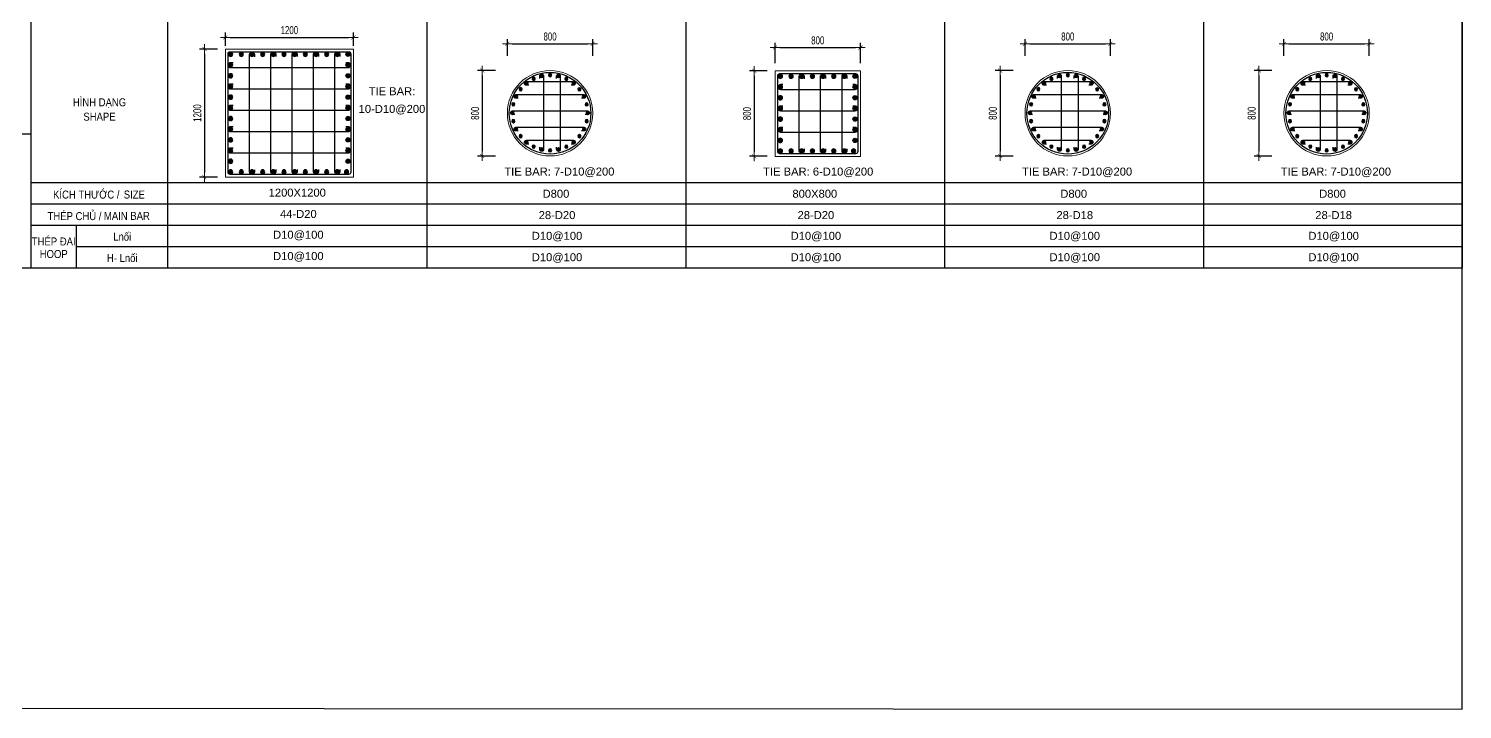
# Model space of a CAD drawing. Header units: millimetres. Extents: x 49323 to 538172, y -39336 to 181761.
# Drawn here: x 481021 to 494457, y 68456 to 74833 of the extents above; entities that cross this region are included whole.
import ezdxf
from ezdxf.enums import TextEntityAlignment as Align

# ---------------------------------------------------------------- set-up
doc = ezdxf.new("R2010")
doc.units = ezdxf.units.MM
doc.linetypes.add('CENTER2', pattern=[1.125, 0.75, -0.125, 0.125, -0.125])
doc.layers.get('Defpoints').update_dxf_attribs({"color": 151, "lineweight": 9})
for name, color, linetype in [('2', 2, 'Continuous'), ('A-ANNO-LEAD', 4, 'Continuous'), ('CEN', 1, 'CENTER2'), ('STL', 3, 'Continuous'), ('TIT1', 3, 'Continuous')]:
    doc.layers.add(name, color=color, linetype=linetype)
for name, color, linetype, lineweight in [('NDC_S_CONTINUOUS', 3, 'Continuous', 20), ('NDC_S_DIM', 1, 'Continuous', 15), ('NDC_S_VN TEXT', 7, 'Continuous', 20)]:
    doc.layers.add(name, color=color, linetype=linetype, lineweight=lineweight)
doc.styles.add('NDC_ARIAL', font='arial.ttf', dxfattribs={"width": 0.85})
doc.styles.add('NDC_DIM', font='', dxfattribs={"width": 0.75})
doc.styles.get('NDC_DIM').set_extended_font_data('Dotum')
doc.dimstyles.new('NDC_dim_30', dxfattribs={"dimscale": 30, "dimtxt": 2.5, "dimasz": 1.5, "dimexe": 1.5, "dimexo": 2.5, "dimgap": 1, "dimtad": 1, "dimdec": 0, "dimzin": 0, "dimdsep": 46, "dimtxsty": 'NDC_DIM', "dimblk": 'DIMMARK', "dimcen": 0.09, "dimdle": 1.2, "dimclrd": 1, "dimclre": 1, "dimclrt": 3, "dimadec": 0, "dimazin": 0, "dimtfac": 1, "dimtdec": 0, "dimtix": 1, "dimtofl": 0, "dimtmove": 0, "dimatfit": 3, "dimfxl": 8, "dimfxlon": 1, "dimtolj": 1, "dimtzin": 0, "dimarcsym": 0})

# ---------------------------------------------------------------- blocks, each defined once
blk = doc.blocks.new('8')
at = {"layer": '2'}
blk.add_hatch(color=256, dxfattribs=at).paths.add_polyline_path([(20, 0, 0.386127), (2, 20), (-2, 20, 0.386127), (-20, 0, 1)])
blk.add_circle((0, 0), 20, dxfattribs=at)
blk = doc.blocks.new('5')
at = {"layer": 'CEN', "rotation": 180}
blk.add_blockref('8', (0, 0), dxfattribs=at)
blk = doc.blocks.new('DIMMARK')
at = {"layer": 'NDC_S_DIM', "color": 1}
blk.add_line((-1.5, 0), (1, 0), dxfattribs=at)
at = {"layer": 'NDC_S_DIM', "color": 2, "const_width": 0.1}
blk.add_lwpolyline([(-0.42, -0.42), (0.42, 0.42)], dxfattribs=at)
blk = doc.blocks.new('*D932')
at = {"layer": 'Defpoints', "color": 0, "ltscale": 40, "transparency": 16777216}
for p in [(488816, 74656), (488016, 74434), (488816, 74434)]:
    blk.add_point(p, dxfattribs=at)
at = {"layer": 'NDC_S_DIM', "color": 1, "lineweight": -2, "ltscale": 40, "transparency": 16777216}
for p, q in [((488016, 74509), (488016, 74701)), ((488061, 74656), (488771, 74656)), ((488816, 74509), (488816, 74701))]:
    blk.add_line(p, q, dxfattribs=at)
at = {"layer": 'NDC_S_DIM', "color": 1, "lineweight": -2, "ltscale": 40, "transparency": 16777216, "xscale": 45, "yscale": 45, "zscale": 45, "rotation": 180}
blk.add_blockref('DIMMARK', (488016, 74656), dxfattribs=at)
at = {"layer": 'NDC_S_DIM', "color": 1, "lineweight": -2, "ltscale": 40, "transparency": 16777216, "xscale": 45, "yscale": 45, "zscale": 45}
blk.add_blockref('DIMMARK', (488816, 74656), dxfattribs=at)
at = {"layer": 'NDC_S_DIM', "color": 3, "ltscale": 40, "transparency": 16777216, "insert": (488416, 74723), "char_height": 75, "attachment_point": 5, "style": 'NDC_DIM'}
blk.add_mtext('\\A1;800', dxfattribs=at)
blk = doc.blocks.new('*D933')
at = {"layer": 'Defpoints', "color": 0, "ltscale": 40, "transparency": 16777216}
for p in [(488016, 74437), (487821, 73637), (488016, 73637)]:
    blk.add_point(p, dxfattribs=at)
at = {"layer": 'NDC_S_DIM', "color": 1, "lineweight": -2, "ltscale": 40, "transparency": 16777216}
for p, q in [((487941, 74437), (487776, 74437)), ((487821, 74392), (487821, 73682)), ((487941, 73637), (487776, 73637))]:
    blk.add_line(p, q, dxfattribs=at)
at = {"layer": 'NDC_S_DIM', "color": 1, "lineweight": -2, "ltscale": 40, "transparency": 16777216, "xscale": 45, "yscale": 45, "zscale": 45}
for p, rotation in [((487821, 74437), 90), ((487821, 73637), 270)]:
    blk.add_blockref('DIMMARK', p, dxfattribs=dict(at, rotation=rotation))
at = {"layer": 'NDC_S_DIM', "color": 3, "ltscale": 40, "transparency": 16777216, "insert": (487753, 74037), "char_height": 75, "attachment_point": 5, "rotation": 90, "style": 'NDC_DIM'}
blk.add_mtext('\\A1;800', dxfattribs=at)
blk = doc.blocks.new('*D944')
at = {"layer": 'Defpoints', "color": 0, "ltscale": 40, "transparency": 16777216}
for p in [(484064, 74751), (482864, 74596), (484064, 74596)]:
    blk.add_point(p, dxfattribs=at)
at = {"layer": 'NDC_S_DIM', "color": 1, "lineweight": -2, "ltscale": 40, "transparency": 16777216}
for p, q in [((482864, 74671), (482864, 74796)), ((482909, 74751), (484019, 74751)), ((484064, 74671), (484064, 74796))]:
    blk.add_line(p, q, dxfattribs=at)
at = {"layer": 'NDC_S_DIM', "color": 1, "lineweight": -2, "ltscale": 40, "transparency": 16777216, "xscale": 45, "yscale": 45, "zscale": 45, "rotation": 180}
blk.add_blockref('DIMMARK', (482864, 74751), dxfattribs=at)
at = {"layer": 'NDC_S_DIM', "color": 1, "lineweight": -2, "ltscale": 40, "transparency": 16777216, "xscale": 45, "yscale": 45, "zscale": 45}
blk.add_blockref('DIMMARK', (484064, 74751), dxfattribs=at)
at = {"layer": 'NDC_S_DIM', "color": 3, "ltscale": 40, "transparency": 16777216, "insert": (483464, 74819), "char_height": 75, "attachment_point": 5, "style": 'NDC_DIM'}
blk.add_mtext('\\A1;1200', dxfattribs=at)
blk = doc.blocks.new('*D945')
at = {"layer": 'Defpoints', "color": 0, "ltscale": 40, "transparency": 16777216}
for p in [(482864, 74642), (482668, 73442), (482864, 73442)]:
    blk.add_point(p, dxfattribs=at)
at = {"layer": 'NDC_S_DIM', "color": 1, "lineweight": -2, "ltscale": 40, "transparency": 16777216}
for p, q in [((482789, 74642), (482623, 74642)), ((482668, 74597), (482668, 73487)), ((482789, 73442), (482623, 73442))]:
    blk.add_line(p, q, dxfattribs=at)
at = {"layer": 'NDC_S_DIM', "color": 1, "lineweight": -2, "ltscale": 40, "transparency": 16777216, "xscale": 45, "yscale": 45, "zscale": 45}
for p, rotation in [((482668, 74642), 90), ((482668, 73442), 270)]:
    blk.add_blockref('DIMMARK', p, dxfattribs=dict(at, rotation=rotation))
at = {"layer": 'NDC_S_DIM', "color": 3, "ltscale": 40, "transparency": 16777216, "insert": (482601, 74042), "char_height": 75, "attachment_point": 5, "rotation": 90, "style": 'NDC_DIM'}
blk.add_mtext('\\A1;1200', dxfattribs=at)
blk = doc.blocks.new('*D952')
at = {"layer": 'Defpoints', "color": 0, "ltscale": 40, "transparency": 16777216}
for p in [(486307, 74691), (485507, 74503), (486307, 74503)]:
    blk.add_point(p, dxfattribs=at)
at = {"layer": 'NDC_S_DIM', "color": 1, "lineweight": -2, "ltscale": 40, "transparency": 16777216}
for p, q in [((485507, 74578), (485507, 74736)), ((486307, 74578), (486307, 74736)), ((485552, 74691), (486262, 74691))]:
    blk.add_line(p, q, dxfattribs=at)
at = {"layer": 'NDC_S_DIM', "color": 1, "lineweight": -2, "ltscale": 40, "transparency": 16777216, "xscale": 45, "yscale": 45, "zscale": 45, "rotation": 180}
blk.add_blockref('DIMMARK', (485507, 74691), dxfattribs=at)
at = {"layer": 'NDC_S_DIM', "color": 1, "lineweight": -2, "ltscale": 40, "transparency": 16777216, "xscale": 45, "yscale": 45, "zscale": 45}
blk.add_blockref('DIMMARK', (486307, 74691), dxfattribs=at)
at = {"layer": 'NDC_S_DIM', "color": 3, "ltscale": 40, "transparency": 16777216, "insert": (485907, 74759), "char_height": 75, "attachment_point": 5, "style": 'NDC_DIM'}
blk.add_mtext('\\A1;800', dxfattribs=at)
blk = doc.blocks.new('*D953')
at = {"layer": 'Defpoints', "color": 0, "ltscale": 40, "transparency": 16777216}
for p in [(485470, 74440), (485272, 73640), (485470, 73640)]:
    blk.add_point(p, dxfattribs=at)
at = {"layer": 'NDC_S_DIM', "color": 1, "lineweight": -2, "ltscale": 40, "transparency": 16777216}
for p, q in [((485395, 74440), (485227, 74440)), ((485272, 74395), (485272, 73685)), ((485395, 73640), (485227, 73640))]:
    blk.add_line(p, q, dxfattribs=at)
at = {"layer": 'NDC_S_DIM', "color": 1, "lineweight": -2, "ltscale": 40, "transparency": 16777216, "xscale": 45, "yscale": 45, "zscale": 45}
for p, rotation in [((485272, 74440), 90), ((485272, 73640), 270)]:
    blk.add_blockref('DIMMARK', p, dxfattribs=dict(at, rotation=rotation))
at = {"layer": 'NDC_S_DIM', "color": 3, "ltscale": 40, "transparency": 16777216, "insert": (485205, 74040), "char_height": 75, "attachment_point": 5, "rotation": 90, "style": 'NDC_DIM'}
blk.add_mtext('\\A1;800', dxfattribs=at)
blk = doc.blocks.new('*U695')
at = {"layer": 'STL', "xscale": -0.75, "yscale": 0.75, "zscale": 0.75, "rotation": 292.5000000000001}
blk.add_blockref('5', (0, 0), dxfattribs=at)
blk = doc.blocks.new('*U694')
at = {"layer": 'NDC_S_DIM', "color": 0, "linetype": 'ByBlock', "lineweight": -2, "transparency": 16777216}
for p, rotation in [((-25669, 37900), 308.571428571427), ((-25602, 37941), 295.7142857142843), ((-25527, 37966), 282.8571428571415), ((-25448, 37974), 269.9999999999987), ((-25370, 37964), 257.1428571428559), ((-25296, 37937), 244.2857142857131), ((-25230, 37894), 231.4285714285703), ((-25769, 37779), 334.2857142857127), ((-25726, 37845), 321.4285714285699), ((-25175, 37837), 218.5714285714274), ((-25134, 37770), 205.7142857142847), ((-25796, 37705), 347.1428571428555), ((-25109, 37695), 192.8571428571419), ((-25101, 37616), 180), ((-25798, 37548), 12.8571428571428), ((-25773, 37473), 25.71428571428561), ((-25138, 37464), 154.2857142857135), ((-25111, 37538), 167.1428571428563), ((-25732, 37405), 38.57142857142841), ((-25677, 37349), 51.42857142857117), ((-25238, 37343), 128.5714285714279), ((-25181, 37398), 141.4285714285707), ((-25611, 37306), 64.28571428571395), ((-25537, 37279), 77.14285714285676), ((-25458, 37269), 89.99999999999955), ((-25380, 37276), 102.8571428571423), ((-25305, 37301), 115.7142857142852)]:
    blk.add_blockref('*U695', p, dxfattribs=dict(at, rotation=rotation))
blk.add_blockref('*U695', (-25806, 37626), dxfattribs=at)
blk = doc.blocks.new('*D960')
at = {"layer": 'Defpoints', "color": 0, "ltscale": 40, "transparency": 16777216}
for p in [(491159, 74691), (490359, 74503), (491159, 74503)]:
    blk.add_point(p, dxfattribs=at)
at = {"layer": 'NDC_S_DIM', "color": 1, "lineweight": -2, "ltscale": 40, "transparency": 16777216}
for p, q in [((490359, 74578), (490359, 74736)), ((491159, 74578), (491159, 74736)), ((490404, 74691), (491114, 74691))]:
    blk.add_line(p, q, dxfattribs=at)
at = {"layer": 'NDC_S_DIM', "color": 1, "lineweight": -2, "ltscale": 40, "transparency": 16777216, "xscale": 45, "yscale": 45, "zscale": 45, "rotation": 180}
blk.add_blockref('DIMMARK', (490359, 74691), dxfattribs=at)
at = {"layer": 'NDC_S_DIM', "color": 1, "lineweight": -2, "ltscale": 40, "transparency": 16777216, "xscale": 45, "yscale": 45, "zscale": 45}
blk.add_blockref('DIMMARK', (491159, 74691), dxfattribs=at)
at = {"layer": 'NDC_S_DIM', "color": 3, "ltscale": 40, "transparency": 16777216, "insert": (490759, 74759), "char_height": 75, "attachment_point": 5, "style": 'NDC_DIM'}
blk.add_mtext('\\A1;800', dxfattribs=at)
blk = doc.blocks.new('*D961')
at = {"layer": 'Defpoints', "color": 0, "ltscale": 40, "transparency": 16777216}
for p in [(490322, 74440), (490125, 73640), (490322, 73640)]:
    blk.add_point(p, dxfattribs=at)
at = {"layer": 'NDC_S_DIM', "color": 1, "lineweight": -2, "ltscale": 40, "transparency": 16777216}
for p, q in [((490247, 74440), (490080, 74440)), ((490125, 74395), (490125, 73685)), ((490247, 73640), (490080, 73640))]:
    blk.add_line(p, q, dxfattribs=at)
at = {"layer": 'NDC_S_DIM', "color": 1, "lineweight": -2, "ltscale": 40, "transparency": 16777216, "xscale": 45, "yscale": 45, "zscale": 45}
for p, rotation in [((490125, 74440), 90), ((490125, 73640), 270)]:
    blk.add_blockref('DIMMARK', p, dxfattribs=dict(at, rotation=rotation))
at = {"layer": 'NDC_S_DIM', "color": 3, "ltscale": 40, "transparency": 16777216, "insert": (490057, 74040), "char_height": 75, "attachment_point": 5, "rotation": 90, "style": 'NDC_DIM'}
blk.add_mtext('\\A1;800', dxfattribs=at)
blk = doc.blocks.new('*U691')
at = {"layer": 'STL', "xscale": -0.75, "yscale": 0.75, "zscale": 0.75, "rotation": 292.5000000000001}
blk.add_blockref('5', (0, 0), dxfattribs=at)
blk = doc.blocks.new('*U690')
at = {"layer": 'NDC_S_DIM', "color": 0, "linetype": 'ByBlock', "lineweight": -2, "transparency": 16777216}
for p, rotation in [((-25669, 37900), 308.571428571427), ((-25602, 37941), 295.7142857142843), ((-25527, 37966), 282.8571428571415), ((-25448, 37974), 269.9999999999987), ((-25370, 37964), 257.1428571428559), ((-25296, 37937), 244.2857142857131), ((-25230, 37894), 231.4285714285703), ((-25769, 37779), 334.2857142857127), ((-25726, 37845), 321.4285714285699), ((-25175, 37837), 218.5714285714274), ((-25134, 37770), 205.7142857142847), ((-25796, 37705), 347.1428571428555), ((-25109, 37695), 192.8571428571419), ((-25101, 37616), 180), ((-25798, 37548), 12.8571428571428), ((-25773, 37473), 25.71428571428561), ((-25138, 37464), 154.2857142857135), ((-25111, 37538), 167.1428571428563), ((-25732, 37405), 38.57142857142841), ((-25677, 37349), 51.42857142857117), ((-25238, 37343), 128.5714285714279), ((-25181, 37398), 141.4285714285707), ((-25611, 37306), 64.28571428571395), ((-25537, 37279), 77.14285714285676), ((-25458, 37269), 89.99999999999955), ((-25380, 37276), 102.8571428571423), ((-25305, 37301), 115.7142857142852)]:
    blk.add_blockref('*U691', p, dxfattribs=dict(at, rotation=rotation))
blk.add_blockref('*U691', (-25806, 37626), dxfattribs=at)
blk = doc.blocks.new('*D968')
at = {"layer": 'Defpoints', "color": 0, "ltscale": 40, "transparency": 16777216}
for p in [(493585, 74691), (492785, 74503), (493585, 74503)]:
    blk.add_point(p, dxfattribs=at)
at = {"layer": 'NDC_S_DIM', "color": 1, "lineweight": -2, "ltscale": 40, "transparency": 16777216}
for p, q in [((492785, 74578), (492785, 74736)), ((493585, 74578), (493585, 74736)), ((492830, 74691), (493540, 74691))]:
    blk.add_line(p, q, dxfattribs=at)
at = {"layer": 'NDC_S_DIM', "color": 1, "lineweight": -2, "ltscale": 40, "transparency": 16777216, "xscale": 45, "yscale": 45, "zscale": 45, "rotation": 180}
blk.add_blockref('DIMMARK', (492785, 74691), dxfattribs=at)
at = {"layer": 'NDC_S_DIM', "color": 1, "lineweight": -2, "ltscale": 40, "transparency": 16777216, "xscale": 45, "yscale": 45, "zscale": 45}
blk.add_blockref('DIMMARK', (493585, 74691), dxfattribs=at)
at = {"layer": 'NDC_S_DIM', "color": 3, "ltscale": 40, "transparency": 16777216, "insert": (493185, 74759), "char_height": 75, "attachment_point": 5, "style": 'NDC_DIM'}
blk.add_mtext('\\A1;800', dxfattribs=at)
blk = doc.blocks.new('*D969')
at = {"layer": 'Defpoints', "color": 0, "ltscale": 40, "transparency": 16777216}
for p in [(492748, 74440), (492551, 73640), (492748, 73640)]:
    blk.add_point(p, dxfattribs=at)
at = {"layer": 'NDC_S_DIM', "color": 1, "lineweight": -2, "ltscale": 40, "transparency": 16777216}
for p, q in [((492673, 74440), (492506, 74440)), ((492551, 74395), (492551, 73685)), ((492673, 73640), (492506, 73640))]:
    blk.add_line(p, q, dxfattribs=at)
at = {"layer": 'NDC_S_DIM', "color": 1, "lineweight": -2, "ltscale": 40, "transparency": 16777216, "xscale": 45, "yscale": 45, "zscale": 45}
for p, rotation in [((492551, 74440), 90), ((492551, 73640), 270)]:
    blk.add_blockref('DIMMARK', p, dxfattribs=dict(at, rotation=rotation))
at = {"layer": 'NDC_S_DIM', "color": 3, "ltscale": 40, "transparency": 16777216, "insert": (492483, 74040), "char_height": 75, "attachment_point": 5, "rotation": 90, "style": 'NDC_DIM'}
blk.add_mtext('\\A1;800', dxfattribs=at)
blk = doc.blocks.new('*U683')
at = {"layer": 'STL', "xscale": -0.75, "yscale": 0.75, "zscale": 0.75, "rotation": 292.5000000000001}
blk.add_blockref('5', (0, 0), dxfattribs=at)
blk = doc.blocks.new('*U682')
at = {"layer": 'NDC_S_DIM', "color": 0, "linetype": 'ByBlock', "lineweight": -2, "transparency": 16777216}
for p, rotation in [((-25669, 37900), 308.571428571427), ((-25602, 37941), 295.7142857142843), ((-25527, 37966), 282.8571428571415), ((-25448, 37974), 269.9999999999987), ((-25370, 37964), 257.1428571428559), ((-25296, 37937), 244.2857142857131), ((-25230, 37894), 231.4285714285703), ((-25769, 37779), 334.2857142857127), ((-25726, 37845), 321.4285714285699), ((-25175, 37837), 218.5714285714274), ((-25134, 37770), 205.7142857142847), ((-25796, 37705), 347.1428571428555), ((-25109, 37695), 192.8571428571419), ((-25101, 37616), 180), ((-25798, 37548), 12.8571428571428), ((-25773, 37473), 25.71428571428561), ((-25138, 37464), 154.2857142857135), ((-25111, 37538), 167.1428571428563), ((-25732, 37405), 38.57142857142841), ((-25677, 37349), 51.42857142857117), ((-25238, 37343), 128.5714285714279), ((-25181, 37398), 141.4285714285707), ((-25611, 37306), 64.28571428571395), ((-25537, 37279), 77.14285714285676), ((-25458, 37269), 89.99999999999955), ((-25380, 37276), 102.8571428571423), ((-25305, 37301), 115.7142857142852)]:
    blk.add_blockref('*U683', p, dxfattribs=dict(at, rotation=rotation))
blk.add_blockref('*U683', (-25806, 37626), dxfattribs=at)

msp = doc.modelspace()

# ---------------------------------------------------------------- linework, layer by layer
at = {"layer": '2', "lineweight": -2, "ltscale": 1000, "elevation": 0}
msp.add_lwpolyline([(484038.9, 74597.2), (484038.9, 73487.2, -0.4142136), (484018.9, 73467.2), (482908.9, 73467.2, -0.4142136), (482888.9, 73487.2), (482888.9, 74597.2, -0.4142136), (482908.9, 74617.2), (484018.9, 74617.2, -0.4142136)], format="xyb", close=True, dxfattribs=at)
at = {"layer": '2', "elevation": 0}
for points in [[(483136.1, 73511.8), (483136.1, 73489.7, -1), (483091.1, 73489.7), (483091.1, 74591.7, -1), (483136.1, 74591.7), (483136.1, 74569.5)], [(483336.1, 73513.3), (483336.1, 73491.1, -1), (483291.1, 73491.1), (483291.1, 74593.1, -1), (483336.1, 74593.1), (483336.1, 74571)], [(483536.1, 73513.3), (483536.1, 73491.1, -1), (483491.1, 73491.1), (483491.1, 74593.1, -1), (483536.1, 74593.1), (483536.1, 74571)], [(483736.1, 73513.3), (483736.1, 73491.1, -1), (483691.1, 73491.1), (483691.1, 74593.1, -1), (483736.1, 74593.1), (483736.1, 74571)], [(483936.1, 73513.3), (483936.1, 73491.1, -1), (483891.1, 73491.1), (483891.1, 74593.1, -1), (483936.1, 74593.1), (483936.1, 74571)], [(482935.8, 74513.7), (482913.6, 74513.7, 1), (482913.6, 74468.7), (484015.7, 74468.7, 1), (484015.7, 74513.7), (483993.5, 74513.7)], [(482935.8, 74313.7), (482913.6, 74313.7, 1), (482913.6, 74268.7), (484015.7, 74268.7, 1), (484015.7, 74313.7), (483993.5, 74313.7)], [(485707.2, 74303), (485685, 74303, -1), (485685, 74338), (486126.8, 74338.5, -1), (486126.8, 74303.5), (486104.7, 74303.5)], [(485811, 74366.9), (485811, 74389.1, -1), (485846.1, 74389.1), (485846.1, 73701.7, -1), (485811, 73701.7), (485811, 73723.8)], [(485967.9, 74366.9), (485967.9, 74389.1, -1), (486003, 74389.1), (486003, 73701.7, -1), (485967.9, 73701.7), (485967.9, 73723.8)], [(490559.4, 74303), (490537.2, 74303, -1), (490537.2, 74338), (490979, 74338.5, -1), (490979, 74303.5), (490956.9, 74303.5)], [(490663.2, 74366.9), (490663.2, 74389.1, -1), (490698.3, 74389.1), (490698.3, 73701.7, -1), (490663.2, 73701.7), (490663.2, 73723.8)], [(490820.1, 74366.9), (490820.1, 74389.1, -1), (490855.2, 74389.1), (490855.2, 73701.7, -1), (490820.1, 73701.7), (490820.1, 73723.8)], [(492985.5, 74303), (492963.3, 74303, -1), (492963.3, 74338), (493405.1, 74338.5, -1), (493405.1, 74303.5), (493383, 74303.5)], [(493089.3, 74366.9), (493089.3, 74389.1, -1), (493124.4, 74389.1), (493124.4, 73701.7, -1), (493089.3, 73701.7), (493089.3, 73723.8)], [(493246.2, 74366.9), (493246.2, 74389.1, -1), (493281.3, 74389.1), (493281.3, 73701.7, -1), (493246.2, 73701.7), (493246.2, 73723.8)], [(485609.3, 74180.3), (485587.2, 74180.3, -1), (485587.2, 74215.3), (486224.6, 74215.8, -1), (486224.6, 74180.8), (486202.5, 74180.8)], [(490461.5, 74180.3), (490439.4, 74180.3, -1), (490439.4, 74215.3), (491076.8, 74215.8, -1), (491076.8, 74180.8), (491054.7, 74180.8)], [(492887.6, 74180.3), (492865.5, 74180.3, -1), (492865.5, 74215.3), (493502.9, 74215.8, -1), (493502.9, 74180.8), (493480.8, 74180.8)], [(482935.8, 74113.7), (482913.6, 74113.7, 1), (482913.6, 74068.7), (484015.7, 74068.7, 1), (484015.7, 74113.7), (483993.5, 74113.7)], [(485576.6, 74027.8), (485554.5, 74027.8, -1), (485554.5, 74062.9), (486259.5, 74062.9, -1), (486259.5, 74027.8), (486237.3, 74027.8)], [(490428.8, 74027.8), (490406.7, 74027.8, -1), (490406.7, 74062.9), (491111.7, 74062.9, -1), (491111.7, 74027.8), (491089.5, 74027.8)], [(492854.9, 74027.8), (492832.8, 74027.8, -1), (492832.8, 74062.9), (493537.8, 74062.9, -1), (493537.8, 74027.8), (493515.6, 74027.8)], [(482935.8, 73913.7), (482913.6, 73913.7, 1), (482913.6, 73868.7), (484015.7, 73868.7, 1), (484015.7, 73913.7), (483993.5, 73913.7)], [(485609.3, 73874.4), (485587.2, 73874.4, -1), (485587.2, 73909.4), (486224.6, 73909.9, -1), (486224.6, 73874.9), (486202.5, 73874.9)], [(490461.5, 73874.4), (490439.4, 73874.4, -1), (490439.4, 73909.4), (491076.8, 73909.9, -1), (491076.8, 73874.9), (491054.7, 73874.9)], [(492887.6, 73874.4), (492865.5, 73874.4, -1), (492865.5, 73909.4), (493502.9, 73909.9, -1), (493502.9, 73874.9), (493480.8, 73874.9)], [(485707.2, 73751.7), (485685, 73751.7, -1), (485685, 73786.8), (486126.8, 73787.2, -1), (486126.8, 73752.2), (486104.7, 73752.2)], [(490559.4, 73751.7), (490537.2, 73751.7, -1), (490537.2, 73786.8), (490979, 73787.2, -1), (490979, 73752.2), (490956.9, 73752.2)], [(492985.5, 73751.7), (492963.3, 73751.7, -1), (492963.3, 73786.8), (493405.1, 73787.2, -1), (493405.1, 73752.2), (493383, 73752.2)], [(482935.8, 73713.7), (482913.6, 73713.7, 1), (482913.6, 73668.7), (484015.7, 73668.7, 1), (484015.7, 73713.7), (483993.5, 73713.7)]]:
    msp.add_lwpolyline(points, format="xyb", dxfattribs=at)
at = {"layer": '2', "lineweight": -2, "ltscale": 1000}
msp.add_lwpolyline([(488790.9, 74391.7), (488790.9, 73681.7, -0.4142136), (488770.9, 73661.7), (488060.9, 73661.7, -0.4142136), (488040.9, 73681.7), (488040.9, 74391.7, -0.4142136), (488060.9, 74411.7), (488770.9, 74411.7, -0.4142136)], format="xyb", close=True, dxfattribs=at)
at = {"layer": '2'}
for points in [[(488087.8, 74308.3), (488065.7, 74308.3, 1), (488065.7, 74263.3), (488767.8, 74263.3, 1), (488767.8, 74308.3), (488745.6, 74308.3)], [(488288.2, 73706.4), (488288.2, 73684.2, -1), (488243.2, 73684.2), (488243.2, 74386.2, -1), (488288.2, 74386.2), (488288.2, 74364.1)], [(488488.2, 73707.8), (488488.2, 73685.7, -1), (488443.2, 73685.7), (488443.2, 74387.7, -1), (488488.2, 74387.7), (488488.2, 74365.6)], [(488688.2, 73707.8), (488688.2, 73685.7, -1), (488643.2, 73685.7), (488643.2, 74387.7, -1), (488688.2, 74387.7), (488688.2, 74365.6)], [(488087.8, 74108.3), (488065.7, 74108.3, 1), (488065.7, 74063.3), (488767.8, 74063.3, 1), (488767.8, 74108.3), (488745.6, 74108.3)], [(488087.8, 73908.3), (488065.7, 73908.3, 1), (488065.7, 73863.3), (488767.8, 73863.3, 1), (488767.8, 73908.3), (488745.6, 73908.3)]]:
    msp.add_lwpolyline(points, format="xyb", dxfattribs=at)
at = {"layer": '2', "lineweight": -2, "ltscale": 1000}
for centre in [(485907, 74040.4), (490759.2, 74040.4), (493185.3, 74040.4)]:
    msp.add_circle(centre, 382.5, dxfattribs=at)
at = {"layer": 'A-ANNO-LEAD'}
msp.add_lwpolyline([(473121.9, 68469.5), (494456.8, 68456.3), (494456.8, 85076.3), (473121.9, 85089.5)], close=True, dxfattribs=at)
at = {"layer": 'NDC_S_CONTINUOUS', "ltscale": 70, "elevation": 0}
msp.add_lwpolyline([(484063.9, 74642.2), (484063.9, 73442.2), (482863.9, 73442.2), (482863.9, 74642.2), (484063.9, 74642.2)], dxfattribs=at)
at = {"layer": 'NDC_S_CONTINUOUS', "ltscale": 70}
msp.add_lwpolyline([(488815.9, 74436.7), (488815.9, 73636.7), (488015.9, 73636.7), (488015.9, 74436.7), (488815.9, 74436.7)], dxfattribs=at)
for centre in [(485907, 74040.4), (490759.2, 74040.4), (493185.3, 74040.4)]:
    msp.add_circle(centre, 400, dxfattribs=at)
at = {"layer": 'TIT1'}
for p, q in [((481042.4, 81911.9), (481042.4, 72587.9)), ((482326.4, 72587.9), (482326.4, 81911.9)), ((484752.5, 81911.9), (484752.5, 72587.9)), ((487178.5, 81911.9), (487178.5, 72587.9)), ((489604.6, 81911.9), (489604.6, 72587.9)), ((492030.7, 81911.9), (492030.7, 72587.9)), ((494456.8, 81911.9), (494456.8, 72587.9)), ((481042.4, 73844.5), (480414.5, 73844.5)), ((494456.8, 72587.9), (480412.9, 72587.9))]:
    msp.add_line(p, q, dxfattribs=at)
at = {"layer": 'TIT1', "color": 8}
for p, q in [((494456.8, 73387.9), (481040.8, 73387.9)), ((494456.8, 73187.9), (481040.8, 73187.9)), ((494456.8, 72987.9), (481040.8, 72987.9)), ((481470, 72587.9), (481470, 72987.9)), ((494456.8, 72787.9), (481470, 72787.9))]:
    msp.add_line(p, q, dxfattribs=at)

# ---------------------------------------------------------------- block references
at = {"layer": 'NDC_S_DIM', "rotation": 0.8126515942541631}
for name, p in [('*U694', (511891.4, 36788.9)), ('*U690', (516743.6, 36788.9)), ('*U682', (519169.7, 36788.9))]:
    msp.add_blockref(name, p, dxfattribs=at)
at = {"layer": 'STL', "xscale": -1}
for p in [(482913.6, 74592.2), (482913.6, 74491.2), (482913.6, 74391.2), (482913.6, 74291.2), (488065.7, 74386.7), (488065.7, 74285.8), (482913.6, 74191.2), (488065.7, 74185.8), (482913.6, 74091.2), (488065.7, 74085.8), (482913.6, 73991.2), (482913.6, 73891.2), (488065.7, 73985.8), (488065.7, 73885.8), (482913.6, 73791.2), (488065.7, 73785.8), (482913.6, 73691.2), (488065.7, 73685.8), (482913.6, 73591.2), (482913.6, 73491.2)]:
    msp.add_blockref('5', p, dxfattribs=at)
at = {"layer": 'STL', "xscale": -1, "rotation": 270}
for p in [(483013.6, 74593.1), (483113.6, 74593.1), (483213.6, 74593.1), (483313.6, 74593.1), (483413.6, 74593.1), (483513.6, 74593.1), (483613.6, 74593.1), (483713.6, 74593.1), (483813.6, 74593.1), (483913.6, 74593.1), (488165.7, 74387.7), (488265.7, 74387.7), (488365.7, 74387.7), (488465.7, 74387.7), (488565.7, 74387.7), (488665.7, 74387.7), (488065.7, 73685.8), (488165.7, 73685.8), (488265.7, 73685.8), (488365.7, 73685.8), (488465.7, 73685.8), (488565.7, 73685.8), (488665.7, 73685.8), (488751.6, 73685.8), (482913.6, 73491.2), (483013.6, 73491.2), (483113.6, 73491.2), (483213.6, 73491.2), (483313.6, 73491.2), (483413.6, 73491.2), (483513.6, 73491.2), (483613.6, 73491.2), (483713.6, 73491.2), (483813.6, 73491.2), (483913.6, 73491.2), (483999.5, 73491.2)]:
    msp.add_blockref('5', p, dxfattribs=at)
at = {"layer": 'STL'}
for p in [(484014.1, 74592.2), (484014.1, 74491.2), (484014.1, 74391.2), (484014.1, 74291.2), (488766.2, 74386.7), (488766.2, 74285.8), (484014.1, 74191.2), (488766.2, 74185.8), (484014.1, 74091.2), (488766.2, 74085.8), (484014.1, 73991.2), (484014.1, 73891.2), (488766.2, 73985.8), (488766.2, 73885.8), (484014.1, 73791.2), (488766.2, 73785.8), (484014.1, 73691.2), (484014.1, 73591.2)]:
    msp.add_blockref('5', p, dxfattribs=at)

# ---------------------------------------------------------------- texts
at = {"layer": 'NDC_S_VN TEXT', "style": 'NDC_ARIAL', "width": 0.85}
for s, p in [('HÌNH DẠNG', (481684.4, 74144.5)), ('KÍCH THƯỚC /', (481560.4, 73287.9)), ('THÉP CHỦ /', (481450.4, 73087.9)), ('THÉP ĐAI', (481255.5, 72849))]:
    msp.add_text(s, height=75, dxfattribs=at).set_placement(p, align=Align.MIDDLE)
at = {"layer": 'TIT1', "style": 'NDC_ARIAL'}
for s, p in [('TIE BAR:', (484425.4, 74246.8)), ('10-D10@200', (484425.4, 74075.6)), ('TIE BAR: 7-D10@200', (485994.2, 73488.5)), ('TIE BAR: 6-D10@200', (488420.3, 73488.5)), ('TIE BAR: 7-D10@200', (490846.4, 73488.5)), ('TIE BAR: 7-D10@200', (493272.5, 73488.5)), ('1200X1200', (483537.9, 73297)), ('D800', (485962.4, 73286.6)), ('800X800', (488388.5, 73286.6)), ('D800', (490814.6, 73286.6)), ('D800', (493240.7, 73286.6)), ('44-D20', (483547.9, 73097)), ('28-D20', (485972.4, 73086.6)), ('28-D20', (488398.5, 73086.6)), ('28-D18', (490824.6, 73086.6)), ('28-D18', (493250.7, 73086.6)), ('D10@100', (483547.9, 72897)), ('D10@100', (485972.4, 72886.6)), ('D10@100', (488398.5, 72886.6)), ('D10@100', (490824.6, 72886.6)), ('D10@100', (493250.7, 72886.6)), ('D10@100', (483547.9, 72697)), ('D10@100', (485972.4, 72686.6)), ('D10@100', (488398.5, 72686.6)), ('D10@100', (490824.6, 72686.6)), ('D10@100', (493250.7, 72686.6))]:
    msp.add_text(s, height=75, dxfattribs=at).set_placement(p, align=Align.MIDDLE)
at = {"layer": 'TIT1', "style": 'NDC_ARIAL', "width": 0.85}
for s, p in [('SHAPE', (481684.4, 74008.3)), ('SIZE', (482010.9, 73279.1)), ('MAIN BAR', (481941.2, 73079)), ('Lnối', (481897.4, 72887.9)), ('HOOP', (481255.5, 72721.7)), ('H- Lnối', (481897.4, 72687.9))]:
    msp.add_text(s, height=75, dxfattribs=at).set_placement(p, align=Align.MIDDLE)

# ---------------------------------------------------------------- dimensions: what is measured, and where the dimension line sits
at = {"layer": 'NDC_S_DIM', "ltscale": 40}
for base, p1, p2, picture, middle in [((484063.9, 74751.4), (482863.9, 74595.7), (484063.9, 74595.7), '*D944', (483463.9, 74819)), ((486307, 74691.4), (485507, 74503.2), (486307, 74503.2), '*D952', (485907, 74759)), ((488815.9, 74655.5), (488015.9, 74434.2), (488815.9, 74434.2), '*D932', (488415.9, 74723.1)), ((491159.2, 74691.4), (490359.2, 74503.2), (491159.2, 74503.2), '*D960', (490759.2, 74759)), ((493585.3, 74691.4), (492785.3, 74503.2), (493585.3, 74503.2), '*D968', (493185.3, 74759))]:
    dim = msp.add_linear_dim(base=base, p1=p1, p2=p2, dimstyle='NDC_dim_30', dxfattribs=at)
    dim.commit()
    dim.dimension.update_dxf_attribs({"geometry": picture, "text_midpoint": middle})
for base, p1, p2, picture, middle in [((482668.5, 73442.2), (482863.9, 74642.2), (482863.9, 73442.2), '*D945', (482600.9, 74042.2)), ((485272.5, 73640.4), (485469.8, 74440.4), (485469.8, 73640.4), '*D953', (485204.9, 74040.4)), ((487820.6, 73636.7), (488015.9, 74436.7), (488015.9, 73636.7), '*D933', (487753, 74036.7)), ((490124.7, 73640.4), (490322, 74440.4), (490322, 73640.4), '*D961', (490057.1, 74040.4)), ((492550.8, 73640.4), (492748.1, 74440.4), (492748.1, 73640.4), '*D969', (492483.2, 74040.4))]:
    dim = msp.add_linear_dim(base=base, p1=p1, p2=p2, angle=90, dimstyle='NDC_dim_30', dxfattribs=at)
    dim.commit()
    dim.dimension.update_dxf_attribs({"geometry": picture, "text_midpoint": middle})

doc.saveas('drawing.dxf')
